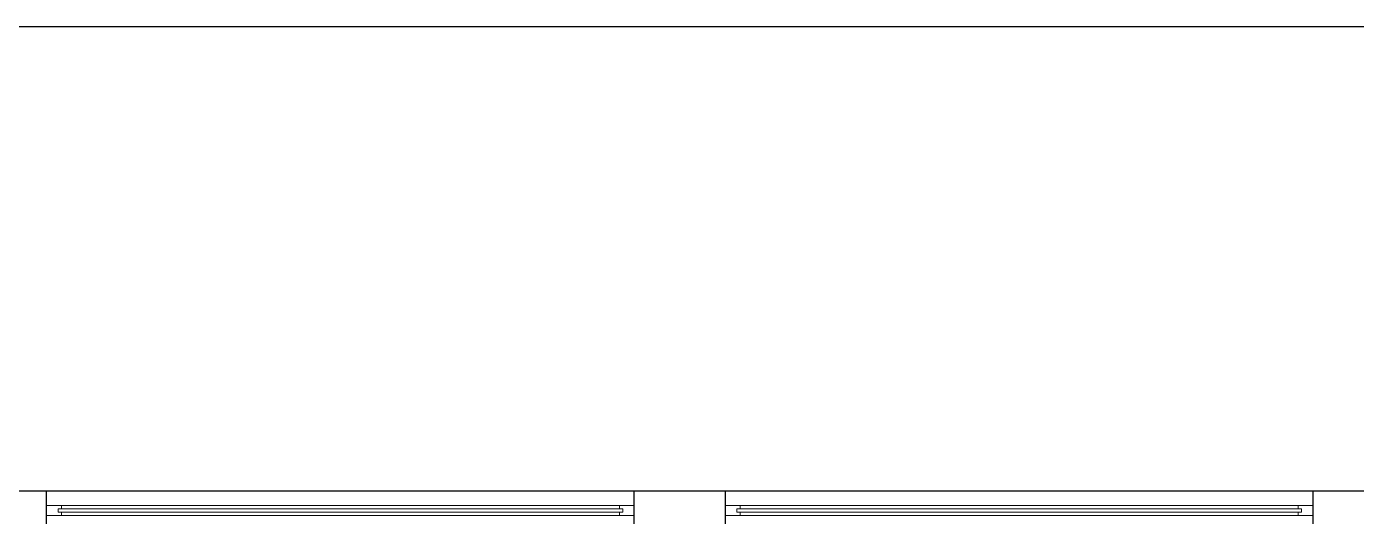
# Model space of a CAD drawing. Header units: centimetres. Extents: x -26724 to 60145, y -23645 to 6771.
# Drawn here: x -19162 to -18359, y -671 to -375 of the extents above; entities that cross this region are included whole.
import ezdxf

# ---------------------------------------------------------------- set-up
doc = ezdxf.new("R2010")
doc.units = ezdxf.units.CM
doc.layers.add('IZGLED 2', color=253, linetype='Continuous', lineweight=9, true_color=0x828282)
doc.layers.add('prozori', color=140, linetype='Continuous', lineweight=13)
doc.layers.add('zid', color=7, linetype='Continuous', lineweight=40)

msp = doc.modelspace()

# ---------------------------------------------------------------- linework, layer by layer
msp.add_lwpolyline([(-16727.61, -3525.06), (-21182.61, -3525.06), (-21182.61, -375.06), (-16727.61, -375.06), (-16727.61, -3525.06)])
at = {"layer": 'IZGLED 2', "lineweight": 25, "ltscale": 12}
for p, q in [((-18795.07, -655.48, 13.5), (-19150.07, -655.48, 13.5)), ((-18385.07, -655.48, 13.5), (-18740.07, -655.48, 13.5))]:
    msp.add_line(p, q, dxfattribs=at)
at = {"layer": 'prozori'}
for p, q in [((-19150.07, -664.15, 13.5), (-18795.07, -664.15, 13.5)), ((-19143.07, -666.15, 13.5), (-18802.07, -666.15, 13.5)), ((-19143.07, -666.15, 13.5), (-19143.07, -668.15, 13.5)), ((-19141.07, -664.15, 13.5), (-19141.07, -666.15, 13.5)), ((-18804.07, -664.15, 13.5), (-18804.07, -666.15, 13.5)), ((-18802.07, -666.15, 13.5), (-18802.07, -668.15, 13.5)), ((-18740.07, -664.15, 13.5), (-18385.07, -664.15, 13.5)), ((-18733.07, -666.15, 13.5), (-18392.07, -666.15, 13.5)), ((-18733.07, -666.15, 13.5), (-18733.07, -668.15, 13.5)), ((-18731.07, -664.15, 13.5), (-18731.07, -666.15, 13.5)), ((-18394.07, -664.15, 13.5), (-18394.07, -666.15, 13.5)), ((-18392.07, -666.15, 13.5), (-18392.07, -668.15, 13.5)), ((-19150.07, -670.15, 13.5), (-18795.07, -670.15, 13.5)), ((-19143.07, -668.15, 13.5), (-18802.07, -668.15, 13.5)), ((-19141.07, -668.15, 13.5), (-19141.07, -670.15, 13.5)), ((-18804.07, -668.15, 13.5), (-18804.07, -670.15, 13.5)), ((-18740.07, -670.15, 13.5), (-18385.07, -670.15, 13.5)), ((-18733.07, -668.15, 13.5), (-18392.07, -668.15, 13.5)), ((-18731.07, -668.15, 13.5), (-18731.07, -670.15, 13.5)), ((-18394.07, -668.15, 13.5), (-18394.07, -670.15, 13.5))]:
    msp.add_line(p, q, dxfattribs=at)
at = {"layer": 'zid', "lineweight": 30}
for p, q in [((-19150.07, -655.48, 13.5), (-19454.79, -655.48, 13.5)), ((-19150.07, -675.26, 13.5), (-19150.07, -655.48, 13.5)), ((-18740.07, -655.48, 13.5), (-18795.07, -655.48, 13.5)), ((-18795.07, -675.26, 13.5), (-18795.07, -655.48, 13.5)), ((-18740.07, -675.26, 13.5), (-18740.07, -655.48, 13.5)), ((-18075.27, -655.48, 13.5), (-18385.07, -655.48, 13.5)), ((-18385.07, -675.26, 13.5), (-18385.07, -655.48, 13.5))]:
    msp.add_line(p, q, dxfattribs=at)

doc.saveas('drawing.dxf')
